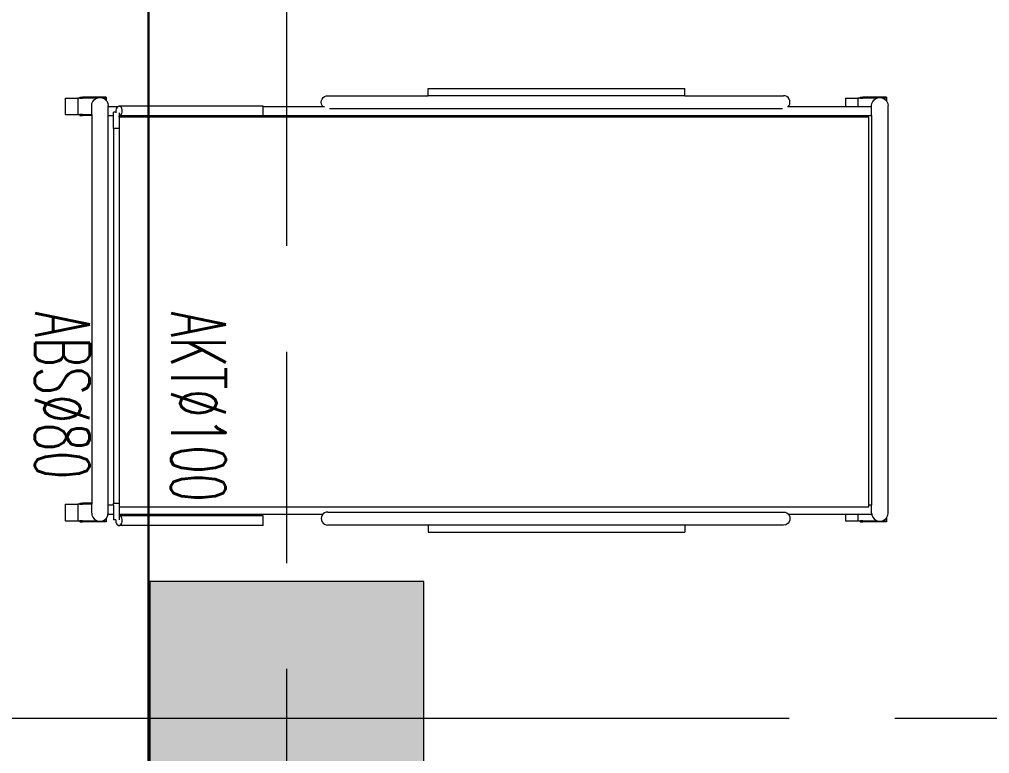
# Model space of a CAD drawing. Header units: millimetres. Extents: x -280308 to 6402717, y -14 to 2073074.
# Drawn here: x -23125 to -20647, y 418534 to 420409 of the extents above; entities that cross this region are included whole.
import ezdxf
from ezdxf.enums import TextEntityAlignment as Align

# ---------------------------------------------------------------- set-up
doc = ezdxf.new("R2010")
doc.units = ezdxf.units.MM
for name, pattern in [('ACAD_ISO08W100', [36, 24, -3, 6, -3]), ('DASHED2', [0.375, 0.25, -0.125]), ('Default', [0])]:
    doc.linetypes.add(name, pattern=pattern)
doc.layers.get('0').update_dxf_attribs({"lineweight": 0})
doc.layers.add('-P-ABK', color=7, linetype='Continuous', lineweight=30, true_color=0x05ffff)
doc.layers.add('P-AKT', color=7, linetype='Continuous', lineweight=30, true_color=0xfe0101)
for name, color, linetype, lineweight in [('A-ANNOTATION', 144, 'Continuous', 0), ('A-FURN-EQPM', 177, 'Continuous', 0), ('ARSIR', 251, 'Continuous', 0), ('Struktur', 80, 'Continuous', 20)]:
    doc.layers.add(name, color=color, linetype=linetype, lineweight=lineweight)
doc.layers.add('A-TEXT', color=254, linetype='Continuous')
doc.layers.add('Teks-PL', color=7, linetype='Default', true_color=0xff0a0a)
doc.styles.add('RS', font='ROMANS.SHX', dxfattribs={"width": 0.8})
doc.styles.get("Standard").update_dxf_attribs({"font": 'arial.ttf'})

# ---------------------------------------------------------------- blocks, each defined once
blk = doc.blocks.new('A$Cde128566')
at = {"color": 0, "linetype": 'ByBlock', "lineweight": -2}
for p, q in [((-0.8762, -0.0012), (-0.8672, 0)), ((0.8672, 0), (-0.8672, 0)), ((0.8762, -0.0012), (0.8672, 0)), ((-0.9033, -0.0069), (-0.9033, -0.1076)), ((-0.9033, -0.0069), (-0.8994, -0.0069)), ((-0.9022, -0.035), (-0.901, -0.0259)), ((-0.901, -0.0441), (-0.9022, -0.035)), ((-0.901, -0.0259), (-0.8994, -0.0221)), ((-0.8994, -0.0069), (-0.8876, -0.0069)), ((-0.8994, -0.0069), (-0.8994, -0.0221)), ((-0.8994, -0.0221), (-0.8975, -0.0175)), ((-0.8975, -0.0175), (-0.8919, -0.0103)), ((-0.8919, -0.0103), (-0.8876, -0.0069)), ((-0.8876, -0.0069), (-0.8847, -0.0047)), ((-0.8847, -0.0047), (-0.8762, -0.0012)), ((0.8847, -0.0047), (0.8762, -0.0012)), ((0.8876, -0.0069), (0.8847, -0.0047)), ((0.8876, -0.0069), (0.9002, -0.0069)), ((0.8919, -0.0103), (0.8876, -0.0069)), ((0.8975, -0.0175), (0.8919, -0.0103)), ((0.9002, -0.0241), (0.8975, -0.0175)), ((0.9002, -0.0069), (0.9041, -0.0069)), ((0.9002, -0.0241), (0.9002, -0.0069)), ((0.901, -0.0259), (0.9002, -0.0241)), ((0.9022, -0.035), (0.901, -0.0259)), ((0.901, -0.0441), (0.9022, -0.035)), ((0.9041, -0.0069), (0.9041, -0.1076)), ((-0.8994, -0.0479), (-0.901, -0.0441)), ((-0.8994, -0.0479), (-0.8994, -0.1076)), ((-0.8975, -0.0525), (-0.8994, -0.0479)), ((-0.8919, -0.0597), (-0.8975, -0.0525)), ((-0.8847, -0.0653), (-0.8919, -0.0597)), ((-0.8762, -0.0688), (-0.8847, -0.0653)), ((-0.8672, -0.07), (-0.8762, -0.0688)), ((-0.8625, -0.07), (-0.8672, -0.07)), ((-0.8625, -0.07), (-0.8625, -0.1285)), ((-0.8248, -0.07), (-0.8625, -0.07)), ((-0.8248, -0.634), (-0.8248, -0.07)), ((-0.8248, -0.07), (0.8342, -0.07)), ((0.8342, -0.0823), (-0.8183, -0.0823)), ((-0.8183, -0.0823), (-0.8183, -0.634)), ((0.8342, -0.07), (0.8342, -0.0823)), ((0.8672, -0.07), (0.8342, -0.07)), ((0.8407, -0.0823), (0.8342, -0.0823)), ((0.8407, -3.2729), (0.8407, -0.0823)), ((0.8672, -0.07), (0.8719, -0.0694)), ((0.8719, -0.0694), (0.8762, -0.0688)), ((0.8719, -0.1285), (0.8719, -0.0694)), ((0.8762, -0.0688), (0.8847, -0.0653)), ((0.8847, -0.0653), (0.8919, -0.0597)), ((0.8919, -0.0597), (0.8975, -0.0525)), ((0.8975, -0.0525), (0.9002, -0.0459)), ((0.9002, -0.0459), (0.901, -0.0441)), ((0.9002, -0.1076), (0.9002, -0.0459)), ((-0.9033, -0.1194), (-0.9033, -0.1076)), ((-0.9033, -0.1076), (-0.8994, -0.1076)), ((-0.9033, -0.1194), (-0.8994, -0.1194)), ((-0.8994, -0.1194), (-0.8994, -0.1076)), ((-0.8994, -0.1194), (-0.8994, -0.1285)), ((0.9002, -0.1076), (0.9041, -0.1076)), ((0.9002, -0.1076), (0.9002, -0.1194)), ((0.9002, -0.1194), (0.9041, -0.1194)), ((0.9002, -0.1285), (0.9002, -0.1194)), ((0.9041, -0.1194), (0.9041, -0.1076)), ((-0.8994, -0.1285), (-0.8625, -0.1285)), ((-0.8994, -0.1813), (-0.8994, -0.1285)), ((-0.8625, -0.1285), (-0.8625, -0.1813)), ((0.8719, -0.1285), (0.9002, -0.1285)), ((0.8719, -0.1813), (0.8719, -0.1285)), ((0.9002, -0.1813), (0.9002, -0.1285)), ((-0.8994, -0.1813), (-0.8625, -0.1813)), ((-0.8625, -0.1813), (-0.8625, -0.425)), ((0.8719, -0.1813), (0.9002, -0.1813)), ((0.8719, -0.425), (0.8719, -0.1813)), ((-0.9083, -0.4382), (-0.9093, -0.4455)), ((-0.9093, -0.8653), (-0.9093, -0.4455)), ((-0.9055, -0.4315), (-0.9083, -0.4382)), ((-0.9011, -0.4257), (-0.9055, -0.4315)), ((-0.8953, -0.4212), (-0.9011, -0.4257)), ((-0.8885, -0.4184), (-0.8953, -0.4212)), ((-0.8813, -0.4175), (-0.8885, -0.4184)), ((-0.8741, -0.4185), (-0.8813, -0.4175)), ((-0.8673, -0.4213), (-0.8741, -0.4185)), ((-0.8625, -0.425), (-0.8673, -0.4213)), ((-0.8625, -0.425), (-0.8625, -0.428)), ((-0.8533, -0.4491), (-0.8533, -2.3769)), ((0.8627, -0.4455), (0.8637, -0.4383)), ((0.8627, -2.3845), (0.8627, -0.4455)), ((0.8637, -0.4383), (0.8664, -0.4315)), ((0.8664, -0.4315), (0.8709, -0.4257)), ((0.8709, -0.4257), (0.8719, -0.425)), ((0.8767, -0.4213), (0.8719, -0.425)), ((0.8767, -0.4213), (0.8834, -0.4185)), ((0.8834, -0.4185), (0.8907, -0.4175)), ((0.8907, -0.4175), (0.8979, -0.4184)), ((0.8979, -0.4184), (0.9047, -0.4212)), ((0.9047, -0.4212), (0.9105, -0.4257)), ((0.9105, -0.4257), (0.9149, -0.4315)), ((0.9177, -0.4382), (0.9149, -0.4315)), ((0.9177, -0.4382), (0.9186, -0.4455)), ((0.9186, -0.4455), (0.9186, -0.8653)), ((-0.8248, -0.7008), (-0.8248, -0.634)), ((-0.8248, -0.634), (-0.8183, -0.634)), ((-0.8183, -0.634), (-0.8183, -0.7008)), ((-0.8248, -0.7008), (-0.8183, -0.7008)), ((-0.8248, -1.6858), (-0.8248, -0.7008)), ((-0.8183, -0.7008), (-0.8183, -1.6858)), ((-0.9395, -1.9573), (-0.9395, -0.8653)), ((-0.9093, -0.8653), (-0.9395, -0.8653)), ((-0.9093, -0.8653), (-0.9093, -1.9573)), ((0.9186, -0.8653), (0.9489, -0.8653)), ((0.9186, -0.8653), (0.9186, -1.9573)), ((0.9489, -1.9573), (0.9489, -0.8653)), ((-0.8248, -1.7525), (-0.8248, -1.6858)), ((-0.8248, -1.6858), (-0.8183, -1.6858)), ((-0.8183, -1.6858), (-0.8183, -1.7525)), ((-0.8248, -1.7525), (-0.8183, -1.7525)), ((-0.8248, -2.4784), (-0.8248, -1.7525)), ((-0.8183, -1.7525), (-0.8183, -2.4784)), ((-0.9093, -1.9573), (-0.9395, -1.9573)), ((-0.9093, -2.3845), (-0.9093, -1.9573)), ((0.9186, -1.9573), (0.9489, -1.9573)), ((0.9186, -1.9573), (0.9186, -2.3845)), ((-0.9083, -2.3918), (-0.9093, -2.3845)), ((-0.9055, -2.3985), (-0.9083, -2.3918)), ((0.8627, -2.3845), (0.8637, -2.3917)), ((0.8637, -2.3917), (0.8664, -2.3985)), ((0.9149, -2.3985), (0.9177, -2.3918)), ((0.9177, -2.3918), (0.9186, -2.3845)), ((-0.9011, -2.4043), (-0.9055, -2.3985)), ((-0.8953, -2.4087), (-0.9011, -2.4043)), ((-0.8885, -2.4115), (-0.8953, -2.4087)), ((-0.8813, -2.4125), (-0.8885, -2.4115)), ((-0.8741, -2.4115), (-0.8813, -2.4125)), ((-0.8673, -2.4087), (-0.8741, -2.4115)), ((-0.8625, -2.405), (-0.8673, -2.4087)), ((-0.8625, -2.3986), (-0.8625, -2.405)), ((-0.8625, -2.405), (-0.8625, -2.6595)), ((0.8664, -2.3985), (0.8709, -2.4043)), ((0.8709, -2.4043), (0.8719, -2.405)), ((0.8719, -3.2729), (0.8719, -2.405)), ((0.8719, -2.405), (0.8767, -2.4087)), ((0.8767, -2.4087), (0.8834, -2.4115)), ((0.8834, -2.4115), (0.8907, -2.4125)), ((0.8907, -2.4125), (0.8979, -2.4115)), ((0.8979, -2.4115), (0.9047, -2.4087)), ((0.9047, -2.4087), (0.9105, -2.4043)), ((0.9105, -2.4043), (0.9149, -2.3985)), ((-0.8248, -2.5451), (-0.8248, -2.4784)), ((-0.8248, -2.4784), (-0.8183, -2.4784)), ((-0.8183, -2.4784), (-0.8183, -2.5451)), ((-0.8248, -2.5451), (-0.8183, -2.5451)), ((-0.8248, -2.6595), (-0.8248, -2.5451)), ((-0.8183, -2.5451), (-0.8183, -3.2729)), ((-0.8642, -2.6595), (-0.8625, -2.6595)), ((-0.8642, -2.6595), (-0.8642, -3.2726)), ((-0.8248, -2.6595), (-0.8625, -2.6595)), ((-0.8234, -2.6595), (-0.8248, -2.6595)), ((-0.8234, -2.6595), (-0.8234, -3.2729)), ((0.9203, -2.6595), (0.8795, -2.6595)), ((0.8795, -2.6595), (0.8795, -3.2726)), ((0.9203, -2.6595), (0.9203, -3.2733)), ((-0.8546, -3.2607), (-0.8587, -3.2629)), ((-0.8498, -3.2594), (-0.8546, -3.2607)), ((-0.8445, -3.2591), (-0.8498, -3.2594)), ((-0.8392, -3.2596), (-0.8445, -3.2591)), ((-0.8342, -3.2611), (-0.8392, -3.2596)), ((-0.8299, -3.2634), (-0.8342, -3.2611)), ((0.8891, -3.2607), (0.885, -3.2629)), ((0.894, -3.2594), (0.8891, -3.2607)), ((0.8992, -3.2591), (0.894, -3.2594)), ((0.9045, -3.2596), (0.8992, -3.2591)), ((0.9095, -3.2611), (0.9045, -3.2596)), ((0.9139, -3.2634), (0.9095, -3.2611)), ((-0.8637, -3.269), (-0.8642, -3.2726)), ((-0.8642, -3.2726), (-0.8634, -3.2762)), ((-0.8618, -3.2657), (-0.8637, -3.269)), ((-0.8634, -3.2762), (-0.8625, -3.2776)), ((-0.8625, -3.2776), (-0.8625, -3.3195)), ((-0.8625, -3.2776), (-0.8612, -3.2796)), ((-0.8587, -3.2629), (-0.8618, -3.2657)), ((-0.8612, -3.2796), (-0.8578, -3.2825)), ((-0.8578, -3.2825), (-0.8535, -3.2848)), ((-0.8535, -3.2848), (-0.8485, -3.2863)), ((-0.8485, -3.2863), (-0.8432, -3.2868)), ((-0.8432, -3.2868), (-0.8395, -3.2865)), ((-0.8395, -3.2865), (-0.8379, -3.2864)), ((-0.8395, -3.2865), (-0.8395, -3.2967)), ((-0.8248, -3.2967), (-0.8395, -3.2967)), ((-0.8379, -3.2864), (-0.8366, -3.2861)), ((-0.8366, -3.2729), (-0.8235, -3.2729)), ((-0.8265, -3.2663), (-0.8299, -3.2634)), ((-0.8243, -3.2697), (-0.8265, -3.2663)), ((-0.8248, -3.3195), (-0.8248, -3.2967)), ((-0.7695, -3.2967), (-0.8248, -3.2967)), ((-0.8235, -3.2729), (-0.8243, -3.2697)), ((-0.8234, -3.2729), (-0.8235, -3.2729)), ((-0.8183, -3.2729), (-0.8234, -3.2729)), ((-0.8183, -3.2729), (-0.7695, -3.2729)), ((-0.7695, -3.2729), (-0.7695, -3.2967)), ((-0.7695, -3.2729), (0.8265, -3.2729)), ((-0.7695, -3.2967), (0.8265, -3.2967)), ((0.8265, -3.2729), (0.8265, -3.2967)), ((0.8265, -3.2729), (0.8407, -3.2729)), ((0.8342, -3.2967), (0.8265, -3.2967)), ((0.8342, -3.2967), (0.8342, -3.3195)), ((0.8342, -3.2967), (0.8719, -3.2967)), ((0.8407, -3.2729), (0.8719, -3.2729)), ((0.8719, -3.2729), (0.8795, -3.2729)), ((0.8719, -3.3201), (0.8719, -3.2967)), ((0.8719, -3.2967), (0.8965, -3.2967)), ((0.88, -3.269), (0.8795, -3.2726)), ((0.8795, -3.2726), (0.8795, -3.2729)), ((0.8795, -3.2729), (0.8954, -3.2729)), ((0.8819, -3.2657), (0.88, -3.269)), ((0.885, -3.2629), (0.8819, -3.2657)), ((0.8954, -3.2863), (0.8965, -3.2864)), ((0.8965, -3.2864), (0.8965, -3.2967)), ((0.8965, -3.2864), (0.9006, -3.2868)), ((0.9006, -3.2868), (0.9058, -3.2864)), ((0.9058, -3.2864), (0.9107, -3.2851)), ((0.9107, -3.2851), (0.9148, -3.283)), ((0.9172, -3.2663), (0.9139, -3.2634)), ((0.9148, -3.283), (0.9179, -3.2802)), ((0.9194, -3.2697), (0.9172, -3.2663)), ((0.9179, -3.2802), (0.9198, -3.2769)), ((0.9203, -3.2733), (0.9194, -3.2697)), ((0.9198, -3.2769), (0.9203, -3.2733)), ((-0.9033, -3.3276), (-0.9033, -3.4282)), ((-0.9033, -3.3276), (-0.8994, -3.3276)), ((-0.901, -3.3455), (-0.8994, -3.3416)), ((-0.8994, -3.3276), (-0.889, -3.3276)), ((-0.8994, -3.3276), (-0.8994, -3.3416)), ((-0.8994, -3.3416), (-0.8975, -3.337)), ((-0.8975, -3.337), (-0.8919, -3.3298)), ((-0.8919, -3.3298), (-0.889, -3.3276)), ((-0.889, -3.3276), (-0.8847, -3.3242)), ((-0.8847, -3.3242), (-0.8762, -3.3207)), ((-0.8762, -3.3207), (-0.8672, -3.3195)), ((-0.8625, -3.3195), (-0.8672, -3.3195)), ((-0.8248, -3.3195), (-0.8625, -3.3195)), ((0.8342, -3.3195), (-0.8248, -3.3195)), ((0.8672, -3.3195), (0.8342, -3.3195)), ((0.8719, -3.3201), (0.8672, -3.3195)), ((0.8762, -3.3207), (0.8719, -3.3201)), ((0.8847, -3.3242), (0.8762, -3.3207)), ((0.889, -3.3276), (0.8847, -3.3242)), ((0.889, -3.3276), (0.9002, -3.3276)), ((0.8919, -3.3298), (0.889, -3.3276)), ((0.8975, -3.337), (0.8919, -3.3298)), ((0.9002, -3.3436), (0.8975, -3.337)), ((0.9002, -3.3276), (0.9041, -3.3276)), ((0.9002, -3.3436), (0.9002, -3.3276)), ((0.901, -3.3455), (0.9002, -3.3436)), ((0.9041, -3.3276), (0.9041, -3.4282)), ((-0.9022, -3.3545), (-0.901, -3.3455)), ((-0.901, -3.3636), (-0.9022, -3.3545)), ((-0.8994, -3.3675), (-0.901, -3.3636)), ((-0.8994, -3.3675), (-0.8994, -3.4282)), ((-0.8975, -3.372), (-0.8994, -3.3675)), ((-0.8919, -3.3793), (-0.8975, -3.372)), ((-0.8847, -3.3848), (-0.8919, -3.3793)), ((-0.8762, -3.3883), (-0.8847, -3.3848)), ((0.8762, -3.3883), (0.8847, -3.3848)), ((0.8847, -3.3848), (0.8919, -3.3793)), ((0.8919, -3.3793), (0.8975, -3.372)), ((0.8975, -3.372), (0.9002, -3.3655)), ((0.9002, -3.3655), (0.901, -3.3636)), ((0.9002, -3.4282), (0.9002, -3.3655)), ((0.9022, -3.3545), (0.901, -3.3455)), ((0.901, -3.3636), (0.9022, -3.3545)), ((-0.8672, -3.3895), (-0.8762, -3.3883)), ((-0.8288, -3.3895), (-0.8672, -3.3895)), ((-0.8288, -3.4282), (-0.8288, -3.3895)), ((-0.8288, -3.3895), (-0.8249, -3.3895)), ((-0.8249, -3.3895), (-0.8249, -3.4282)), ((-0.8249, -3.3895), (0.8257, -3.3895)), ((0.8257, -3.3895), (0.8257, -3.4282)), ((0.8257, -3.3895), (0.8296, -3.3895)), ((0.8296, -3.3895), (0.8296, -3.4282)), ((0.8672, -3.3895), (0.8296, -3.3895)), ((0.8672, -3.3895), (0.8762, -3.3883)), ((-0.9033, -3.44), (-0.9033, -3.4282)), ((-0.9033, -3.4282), (-0.8994, -3.4282)), ((-0.9033, -3.44), (-0.8994, -3.44)), ((-0.8994, -3.44), (-0.8994, -3.4282)), ((-0.8994, -3.44), (-0.8994, -3.4491)), ((-0.8994, -3.4491), (-0.8288, -3.4491)), ((-0.8994, -3.5019), (-0.8994, -3.4491)), ((-0.8288, -3.4282), (-0.8249, -3.4282)), ((-0.8288, -3.4282), (-0.8288, -3.44)), ((-0.8288, -3.44), (-0.8249, -3.44)), ((-0.8288, -3.4491), (-0.8288, -3.44)), ((-0.8288, -3.5019), (-0.8288, -3.4491)), ((-0.8249, -3.44), (-0.8249, -3.4282)), ((0.8257, -3.44), (0.8257, -3.4282)), ((0.8257, -3.4282), (0.8296, -3.4282)), ((0.8257, -3.44), (0.8296, -3.44)), ((0.8296, -3.44), (0.8296, -3.4282)), ((0.8296, -3.44), (0.8296, -3.4491)), ((0.8296, -3.4491), (0.9002, -3.4491)), ((0.8296, -3.5019), (0.8296, -3.4491)), ((0.9002, -3.4282), (0.9041, -3.4282)), ((0.9002, -3.4282), (0.9002, -3.44)), ((0.9002, -3.44), (0.9041, -3.44)), ((0.9002, -3.4491), (0.9002, -3.44)), ((0.9002, -3.5019), (0.9002, -3.4491)), ((0.9041, -3.44), (0.9041, -3.4282)), ((-0.8994, -3.5019), (-0.8288, -3.5019)), ((0.8296, -3.5019), (0.9002, -3.5019))]:
    blk.add_line(p, q, dxfattribs=at)
blk = doc.blocks.new('A$C4404b510')
at = {"xscale": 600, "yscale": 600, "zscale": 600, "rotation": 270}
blk.add_blockref('A$Cde128566', (6785.3, 14670.3), dxfattribs=at)
blk = doc.blocks.new('*U552')
at = {"layer": 'A-ANNOTATION', "linetype": 'ACAD_ISO08W100', "ltscale": 0.25}
blk.add_lwpolyline([(0, -5), (0, -90.5606)], dxfattribs=at)
at = {"layer": 'A-TEXT'}
blk.add_attdef('N', text='', height=0.9, dxfattribs=at).set_placement((0, 2.75), align=Align.MIDDLE_CENTER)
blk = doc.blocks.new('*U539')
at = {"layer": 'A-ANNOTATION', "linetype": 'ACAD_ISO08W100', "ltscale": 0.25}
blk.add_lwpolyline([(0, -7.6411), (0, -228.3482)], dxfattribs=at)
at = {"layer": 'A-TEXT'}
blk.add_attdef('N', text='', height=0.9, dxfattribs=at).set_placement((0, 2.75), align=Align.MIDDLE_CENTER)
blk = doc.blocks.new('A$Cf37525da')
at = {"color": 124, "xscale": -360.0000000000001, "yscale": 360.0000000000001, "zscale": 360.0000000000001}
for name, p, rotation in [('*U552', (-44750, -25932.8), 180), ('*U539', (4643.8, -5900), 270)]:
    blk.add_blockref(name, p, dxfattribs=dict(at, rotation=rotation))
blk = doc.blocks.new('A$Cc06d3743')
at = {"layer": 'ARSIR', "linetype": 'ByBlock', "lineweight": -2, "ltscale": 0.25}
h = blk.add_hatch(color=256, dxfattribs=at)
h.dxf.hatch_style = 1
h.paths.add_polyline_path([(15150, 16700), (15550, 16700), (15550, 17200), (15150, 17200)])
h.paths.add_polyline_path([(30150, 3825), (30550, 3825), (30550, 4425), (30150, 4425)])
h.paths.add_polyline_path([(30100, 1925), (30600, 1925), (30600, 2425), (30100, 2425)])
h.paths.add_polyline_path([(39100, 1900), (39600, 1900), (39600, 2400), (39100, 2400)])
h.paths.add_polyline_path([(44850, 1900), (45350, 1900), (45350, 2400), (44850, 2400)])
h.paths.add_polyline_path([(45350, 3800), (45350, 4200), (44850, 4200), (44850, 3800)])
h.paths.add_polyline_path([(39600, 3800), (39600, 4200), (39100, 4200), (39100, 3800)])
h.paths.add_polyline_path([(27150, 3950), (27550, 3950), (27550, 4450), (27150, 4450)])
h.paths.add_polyline_path([(4025, 5925), (4675, 5925), (4675, 6575), (4025, 6575)])
h.paths.add_polyline_path([(9025, 5925), (9675, 5925), (9675, 6575), (9025, 6575)])
h.paths.add_polyline_path([(53750, 13700), (54450, 13700), (54450, 14400), (53750, 14400)])
h.paths.add_polyline_path([(53750, 5900), (54450, 5900), (54450, 6600), (53750, 6600)])
h.paths.add_polyline_path([(49750, 13700), (50450, 13700), (50450, 14400), (49750, 14400)])
h.paths.add_polyline_path([(49750, 5900), (50450, 5900), (50450, 6600), (49750, 6600)])
h.paths.add_polyline_path([(44750, 13700), (45450, 13700), (45450, 14400), (44750, 14400)])
h.paths.add_polyline_path([(44750, 5900), (45450, 5900), (45450, 6600), (44750, 6600)])
h.paths.add_polyline_path([(39000, 13700), (39700, 13700), (39700, 14400), (39000, 14400)])
h.paths.add_polyline_path([(39000, 5900), (39700, 5900), (39700, 6600), (39000, 6600)])
h.paths.add_polyline_path([(33000, 13700), (33700, 13700), (33700, 14400), (33000, 14400)])
h.paths.add_polyline_path([(33000, 5900), (33700, 5900), (33700, 6600), (33000, 6600)])
h.paths.add_polyline_path([(27000, 13700), (27700, 13700), (27700, 14400), (27000, 14400)])
h.paths.add_polyline_path([(27000, 5900), (27700, 5900), (27700, 6600), (27000, 6600)])
h.paths.add_polyline_path([(21000, 13700), (21700, 13700), (21700, 14400), (21000, 14400)])
h.paths.add_polyline_path([(21000, 5900), (21700, 5900), (21700, 6600), (21000, 6600)])
h.paths.add_polyline_path([(4000, 13700), (4700, 13700), (4700, 14400), (4000, 14400)])
h.paths.add_polyline_path([(9000, 13700), (9700, 13700), (9700, 14400), (9000, 14400)])
h.paths.add_polyline_path([(15000, 13700), (15700, 13700), (15700, 14400), (15000, 14400)])
h.paths.add_polyline_path([(15000, 5900), (15700, 5900), (15700, 6600), (15000, 6600)])
h.paths.add_polyline_path([(53775, 20275), (54425, 20275), (54425, 19625), (53775, 19625)])
h.paths.add_polyline_path([(53775, 25), (54425, 25), (54425, 675), (53775, 675)])
h.paths.add_polyline_path([(49775, 20275), (50425, 20275), (50425, 19625), (49775, 19625)])
h.paths.add_polyline_path([(49775, 25), (50425, 25), (50425, 675), (49775, 675)])
h.paths.add_polyline_path([(44775, 20275), (45425, 20275), (45425, 19625), (44775, 19625)])
h.paths.add_polyline_path([(44775, 25), (45425, 25), (45425, 675), (44775, 675)])
h.paths.add_polyline_path([(39025, 20275), (39675, 20275), (39675, 19625), (39025, 19625)])
h.paths.add_polyline_path([(39025, 25), (39675, 25), (39675, 675), (39025, 675)])
h.paths.add_polyline_path([(33025, 20275), (33675, 20275), (33675, 19625), (33025, 19625)])
h.paths.add_polyline_path([(27025, 20275), (27675, 20275), (27675, 19625), (27025, 19625)])
h.paths.add_polyline_path([(27025, 25), (27675, 25), (27675, 675), (27025, 675)])
h.paths.add_polyline_path([(21025, 20275), (21675, 20275), (21675, 19625), (21025, 19625)])
h.paths.add_polyline_path([(21025, 25), (21675, 25), (21675, 675), (21025, 675)])
h.paths.add_polyline_path([(15025, 20275), (15675, 20275), (15675, 19625), (15025, 19625)])
h.paths.add_polyline_path([(15025, 25), (15675, 25), (15675, 675), (15025, 675)])
h.paths.add_polyline_path([(4025, 19625), (4675, 19625), (4675, 20275), (4025, 20275)])
h.paths.add_polyline_path([(9025, 19625), (9675, 19625), (9675, 20275), (9025, 20275)])
h.paths.add_polyline_path([(0, 19600), (700, 19600), (700, 20300), (0, 20300)])
h.paths.add_polyline_path([(4025, 25), (4675, 25), (4675, 675), (4025, 675)])
h.paths.add_polyline_path([(9025, 25), (9675, 25), (9675, 675), (9025, 675)])
h.paths.add_polyline_path([(0, 0), (700, 0), (700, 700), (0, 700)])
h.paths.add_polyline_path([(13350, 16700), (13750, 16700), (13750, 17200), (13350, 17200)])
h.paths.add_polyline_path([(13350, 19700), (13750, 19700), (13750, 20200), (13350, 20200)])
h.paths.add_polyline_path([(30100, 100), (30600, 100), (30600, 600), (30100, 600)])
h.paths.add_polyline_path([(0, 13700), (700, 13700), (700, 14400), (0, 14400)])
h.paths.add_polyline_path([(0, 5900), (700, 5900), (700, 6600), (0, 6600)])
at = {"layer": 'Struktur', "color": 0, "linetype": 'ByBlock', "lineweight": -2, "ltscale": 0.25}
blk.add_lwpolyline([(9000, 13700), (9700, 13700), (9700, 14400), (9000, 14400)], close=True, dxfattribs=at)
blk = doc.blocks.new('2')
at = {"ltscale": 0.25}
blk.add_blockref('A$Cf37525da', (22307.9, 424523.3), dxfattribs=at)
at = {"layer": 'A-FURN-EQPM', "ltscale": 0.25}
blk.add_blockref('A$C4404b510', (-27691.9, 404998.3), dxfattribs=at)
at = {"layer": 'Struktur', "ltscale": 0.25}
blk.add_blockref('A$Cc06d3743', (-31792.1, 404573.3), dxfattribs=at)

msp = doc.modelspace()

# ---------------------------------------------------------------- block references
msp.add_blockref('2', (0, 0))

# ---------------------------------------------------------------- next in the draw order: linework, layer by layer
at = {"layer": '-P-ABK', "linetype": 'DASHED2', "ltscale": 5, "const_width": 0.03, "flags": 128}
msp.add_lwpolyline([(-23867.1, 412664.6), (-23040.2, 412664.6), (-22895, 412865), (-22895, 424953.4)], dxfattribs=at)
at = {"layer": 'P-AKT', "linetype": 'Continuous', "flags": 128}
msp.add_lwpolyline([(-20017.1, 416620.2), (-22569.6, 416620.2), (-22794.9, 416885.6), (-22794.9, 424953.4)], dxfattribs=at)

# ---------------------------------------------------------------- next in the draw order: texts
at = {"layer": 'Teks-PL', "extrusion": (0.052336, -3.68146e-05, 0.99863), "style": 'RS', "width": 0.6}
for s, p in [('ABS%%C80', (419646.2, 23348.1, -1223.6)), ('AKT%%C100', (419646.5, 23001.1, -1205.4))]:
    msp.add_text(s, height=139.78, rotation=180, dxfattribs=at).set_placement(p)

doc.saveas('drawing.dxf')
